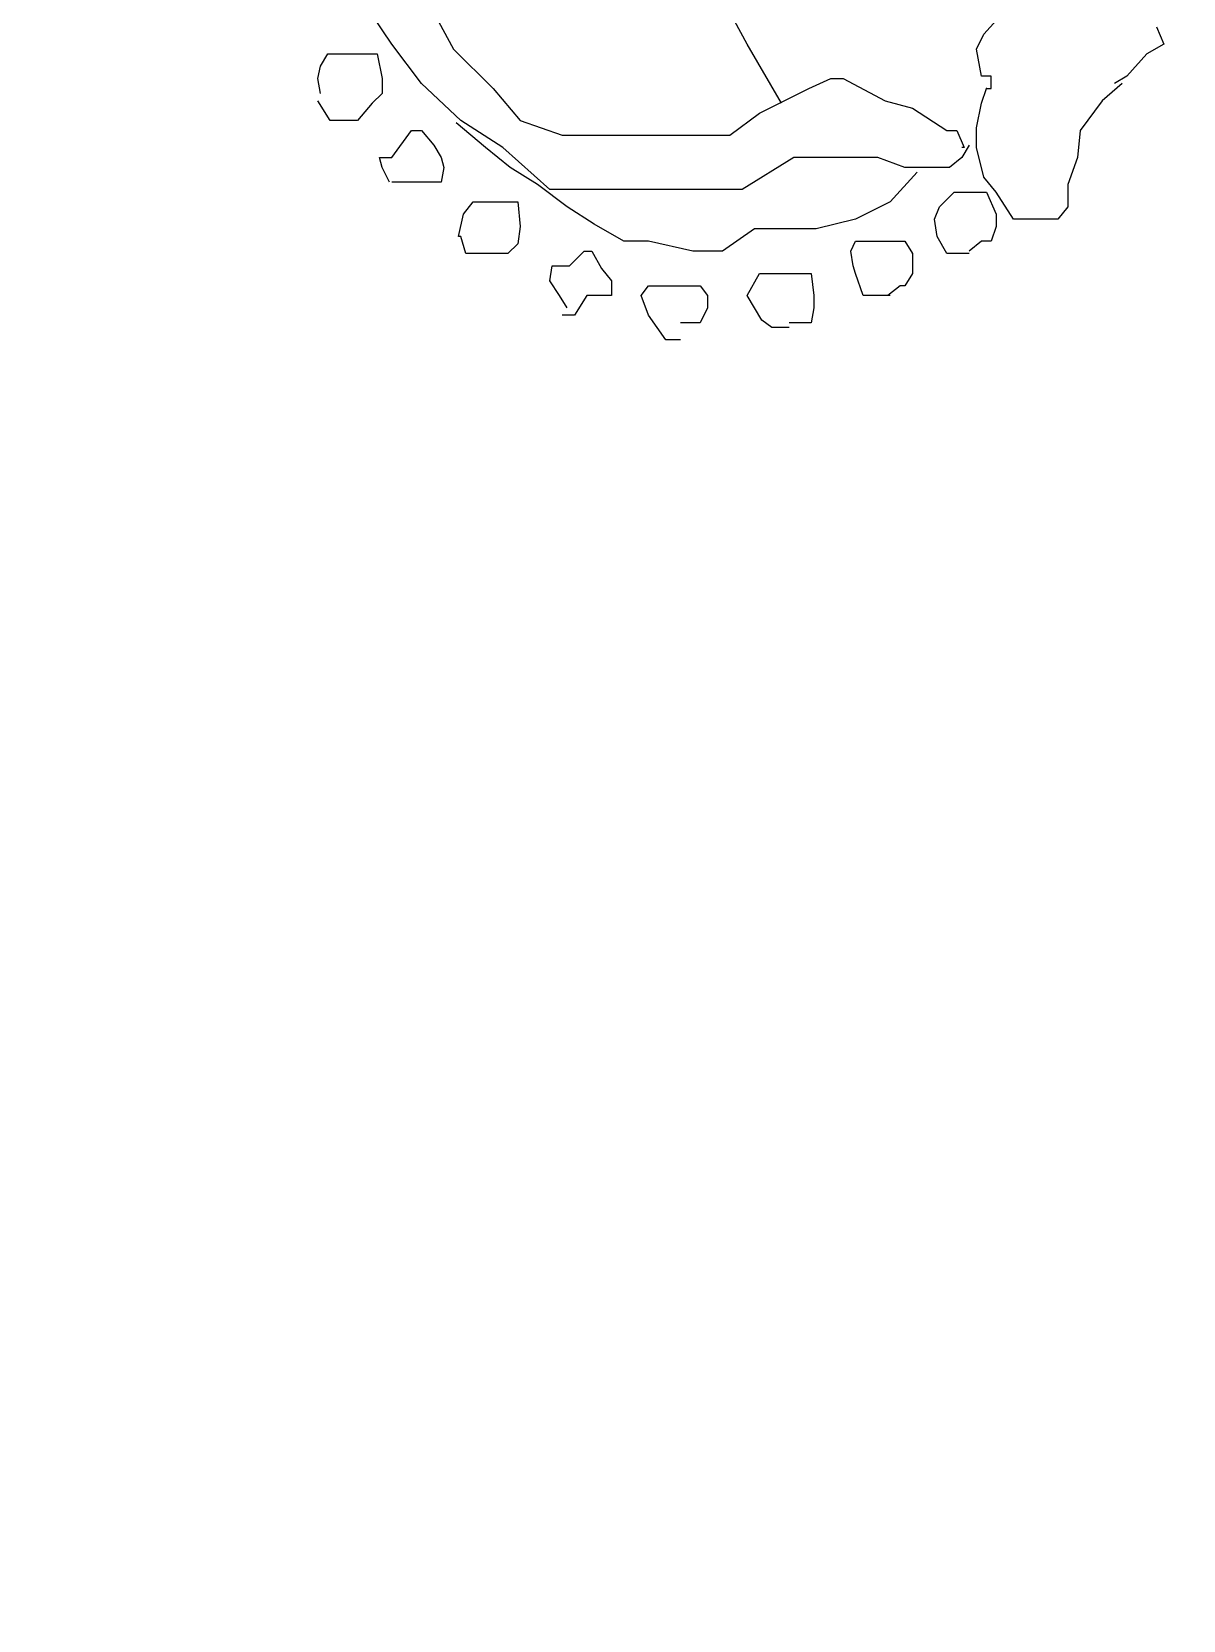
# Model space of a CAD drawing. Extents: x 748454 to 749044, y 4315881 to 4316908.
# Drawn here: x 748477.78 to 748482.45, y 4316730.29 to 4316736.73 of the extents above; entities that cross this region are included whole.
import ezdxf

# ---------------------------------------------------------------- set-up
doc = ezdxf.new("R2010")
doc.units = 0
doc.layers.get('0').update_dxf_attribs({"linetype": 'CONTINUOUS'})

msp = doc.modelspace()

# ---------------------------------------------------------------- linework, layer by layer
at = {"color": 0, "linetype": 'CONTINUOUS'}
for p, q in [((748480.68, 4316736.68), (748480.49, 4316737.03)), ((748480.68, 4316736.68), (748480.49, 4316737.03)), ((748479.24, 4316736.68), (748479.12, 4316736.86)), ((748479.24, 4316736.68), (748479.12, 4316736.86)), ((748479.36, 4316736.9), (748479.49, 4316736.66)), ((748479.36, 4316736.9), (748479.49, 4316736.66)), ((748481.64, 4316736.72), (748481.73, 4316736.82)), ((748481.64, 4316736.72), (748481.73, 4316736.82)), ((748482.34, 4316736.75), (748482.37, 4316736.68)), ((748482.34, 4316736.75), (748482.37, 4316736.68)), ((748479.36, 4316736.52), (748479.24, 4316736.68)), ((748479.36, 4316736.52), (748479.24, 4316736.68)), ((748480.82, 4316736.44), (748480.68, 4316736.68)), ((748480.82, 4316736.44), (748480.68, 4316736.68)), ((748481.61, 4316736.66), (748481.64, 4316736.72)), ((748481.61, 4316736.66), (748481.64, 4316736.72)), ((748482.37, 4316736.68), (748482.3, 4316736.64)), ((748482.37, 4316736.68), (748482.3, 4316736.64)), ((748478.95, 4316736.59), (748478.98, 4316736.64)), ((748478.95, 4316736.59), (748478.98, 4316736.64)), ((748478.98, 4316736.64), (748479.04, 4316736.64)), ((748478.98, 4316736.64), (748479.04, 4316736.64)), ((748479.04, 4316736.64), (748479.08, 4316736.64)), ((748479.04, 4316736.64), (748479.08, 4316736.64)), ((748479.08, 4316736.64), (748479.14, 4316736.64)), ((748479.08, 4316736.64), (748479.14, 4316736.64)), ((748479.14, 4316736.64), (748479.18, 4316736.64)), ((748479.14, 4316736.64), (748479.18, 4316736.64)), ((748479.18, 4316736.64), (748479.2, 4316736.54)), ((748479.18, 4316736.64), (748479.2, 4316736.54)), ((748479.49, 4316736.66), (748479.65, 4316736.5)), ((748479.49, 4316736.66), (748479.65, 4316736.5)), ((748481.63, 4316736.55), (748481.61, 4316736.66)), ((748481.63, 4316736.55), (748481.61, 4316736.66)), ((748482.3, 4316736.64), (748482.22, 4316736.55)), ((748482.3, 4316736.64), (748482.22, 4316736.55)), ((748478.94, 4316736.54), (748478.95, 4316736.59)), ((748478.94, 4316736.54), (748478.95, 4316736.59)), ((748478.95, 4316736.48), (748478.94, 4316736.54)), ((748478.95, 4316736.48), (748478.94, 4316736.54)), ((748479.2, 4316736.54), (748479.2, 4316736.48)), ((748479.2, 4316736.54), (748479.2, 4316736.48)), ((748480.93, 4316736.5), (748481.02, 4316736.54)), ((748480.93, 4316736.5), (748481.02, 4316736.54)), ((748481.02, 4316736.54), (748481.07, 4316736.54)), ((748481.02, 4316736.54), (748481.07, 4316736.54)), ((748481.07, 4316736.54), (748481.24, 4316736.45)), ((748481.07, 4316736.54), (748481.24, 4316736.45)), ((748481.67, 4316736.55), (748481.63, 4316736.55)), ((748481.67, 4316736.55), (748481.63, 4316736.55)), ((748481.67, 4316736.5), (748481.67, 4316736.55)), ((748481.67, 4316736.5), (748481.67, 4316736.55)), ((748482.22, 4316736.55), (748482.17, 4316736.52)), ((748482.22, 4316736.55), (748482.17, 4316736.52)), ((748479.2, 4316736.48), (748479.16, 4316736.44)), ((748479.2, 4316736.48), (748479.16, 4316736.44)), ((748479.52, 4316736.37), (748479.36, 4316736.52)), ((748479.52, 4316736.37), (748479.36, 4316736.52)), ((748479.65, 4316736.5), (748479.76, 4316736.37)), ((748479.65, 4316736.5), (748479.76, 4316736.37)), ((748480.83, 4316736.45), (748480.93, 4316736.5)), ((748480.83, 4316736.45), (748480.93, 4316736.5)), ((748481.63, 4316736.44), (748481.65, 4316736.5)), ((748481.63, 4316736.44), (748481.65, 4316736.5)), ((748481.65, 4316736.5), (748481.67, 4316736.5)), ((748481.65, 4316736.5), (748481.67, 4316736.5)), ((748482.2, 4316736.52), (748482.12, 4316736.45)), ((748482.2, 4316736.52), (748482.12, 4316736.45)), ((748478.99, 4316736.37), (748478.94, 4316736.45)), ((748478.99, 4316736.37), (748478.94, 4316736.45)), ((748479.16, 4316736.44), (748479.1, 4316736.37)), ((748479.16, 4316736.44), (748479.1, 4316736.37)), ((748480.73, 4316736.4), (748480.83, 4316736.45)), ((748480.73, 4316736.4), (748480.83, 4316736.45)), ((748481.24, 4316736.45), (748481.35, 4316736.42)), ((748481.24, 4316736.45), (748481.35, 4316736.42)), ((748481.35, 4316736.42), (748481.49, 4316736.33)), ((748481.35, 4316736.42), (748481.49, 4316736.33)), ((748481.61, 4316736.34), (748481.63, 4316736.44)), ((748481.61, 4316736.34), (748481.63, 4316736.44)), ((748482.12, 4316736.45), (748482.03, 4316736.33)), ((748482.12, 4316736.45), (748482.03, 4316736.33)), ((748479.06, 4316736.37), (748478.99, 4316736.37)), ((748479.06, 4316736.37), (748478.99, 4316736.37)), ((748479.1, 4316736.37), (748479.06, 4316736.37)), ((748479.1, 4316736.37), (748479.06, 4316736.37)), ((748479.62, 4316736.26), (748479.5, 4316736.36)), ((748479.62, 4316736.26), (748479.5, 4316736.36)), ((748479.69, 4316736.26), (748479.52, 4316736.37)), ((748479.69, 4316736.26), (748479.52, 4316736.37)), ((748479.76, 4316736.37), (748479.93, 4316736.31)), ((748479.76, 4316736.37), (748479.93, 4316736.31)), ((748480.61, 4316736.31), (748480.73, 4316736.4)), ((748480.61, 4316736.31), (748480.73, 4316736.4)), ((748479.24, 4316736.22), (748479.32, 4316736.33)), ((748479.24, 4316736.22), (748479.32, 4316736.33)), ((748479.32, 4316736.33), (748479.36, 4316736.33)), ((748479.32, 4316736.33), (748479.36, 4316736.33)), ((748479.36, 4316736.33), (748479.41, 4316736.27)), ((748479.36, 4316736.33), (748479.41, 4316736.27)), ((748479.93, 4316736.31), (748480.12, 4316736.31)), ((748479.93, 4316736.31), (748480.12, 4316736.31)), ((748480.12, 4316736.31), (748480.32, 4316736.31)), ((748480.12, 4316736.31), (748480.32, 4316736.31)), ((748480.32, 4316736.31), (748480.46, 4316736.31)), ((748480.32, 4316736.31), (748480.46, 4316736.31)), ((748480.46, 4316736.31), (748480.61, 4316736.31)), ((748480.46, 4316736.31), (748480.61, 4316736.31)), ((748481.49, 4316736.33), (748481.53, 4316736.33)), ((748481.49, 4316736.33), (748481.53, 4316736.33)), ((748481.53, 4316736.33), (748481.56, 4316736.26)), ((748481.53, 4316736.33), (748481.56, 4316736.26)), ((748481.61, 4316736.26), (748481.61, 4316736.34)), ((748481.61, 4316736.26), (748481.61, 4316736.34)), ((748482.03, 4316736.33), (748482.02, 4316736.22)), ((748482.03, 4316736.33), (748482.02, 4316736.22)), ((748479.2, 4316736.18), (748479.19, 4316736.22)), ((748479.19, 4316736.22), (748479.21, 4316736.22)), ((748479.2, 4316736.18), (748479.19, 4316736.22)), ((748479.19, 4316736.22), (748479.21, 4316736.22)), ((748479.21, 4316736.22), (748479.24, 4316736.22)), ((748479.21, 4316736.22), (748479.24, 4316736.22)), ((748479.41, 4316736.27), (748479.44, 4316736.22)), ((748479.41, 4316736.27), (748479.44, 4316736.22)), ((748479.44, 4316736.22), (748479.45, 4316736.18)), ((748479.44, 4316736.22), (748479.45, 4316736.18)), ((748479.72, 4316736.18), (748479.62, 4316736.26)), ((748479.72, 4316736.18), (748479.62, 4316736.26)), ((748479.88, 4316736.09), (748479.69, 4316736.26)), ((748479.88, 4316736.09), (748479.69, 4316736.26)), ((748480.87, 4316736.22), (748480.66, 4316736.09)), ((748480.87, 4316736.22), (748480.66, 4316736.09)), ((748481.03, 4316736.22), (748480.87, 4316736.22)), ((748481.03, 4316736.22), (748480.87, 4316736.22)), ((748481.1, 4316736.22), (748481.03, 4316736.22)), ((748481.1, 4316736.22), (748481.03, 4316736.22)), ((748481.21, 4316736.22), (748481.1, 4316736.22)), ((748481.21, 4316736.22), (748481.1, 4316736.22)), ((748481.32, 4316736.18), (748481.21, 4316736.22)), ((748481.32, 4316736.18), (748481.21, 4316736.22)), ((748481.55, 4316736.22), (748481.5, 4316736.18)), ((748481.55, 4316736.22), (748481.5, 4316736.18)), ((748481.58, 4316736.27), (748481.55, 4316736.22)), ((748481.58, 4316736.27), (748481.55, 4316736.22)), ((748481.56, 4316736.26), (748481.55, 4316736.26)), ((748481.56, 4316736.26), (748481.55, 4316736.26)), ((748481.64, 4316736.14), (748481.61, 4316736.26)), ((748481.64, 4316736.14), (748481.61, 4316736.26)), ((748482.02, 4316736.22), (748481.98, 4316736.11)), ((748482.02, 4316736.22), (748481.98, 4316736.11)), ((748479.23, 4316736.12), (748479.2, 4316736.18)), ((748479.23, 4316736.12), (748479.2, 4316736.18)), ((748479.45, 4316736.18), (748479.44, 4316736.12)), ((748479.45, 4316736.18), (748479.44, 4316736.12)), ((748479.83, 4316736.11), (748479.72, 4316736.18)), ((748479.83, 4316736.11), (748479.72, 4316736.18)), ((748481.37, 4316736.16), (748481.26, 4316736.04)), ((748481.37, 4316736.16), (748481.26, 4316736.04)), ((748481.42, 4316736.18), (748481.32, 4316736.18)), ((748481.42, 4316736.18), (748481.32, 4316736.18)), ((748481.5, 4316736.18), (748481.42, 4316736.18)), ((748481.5, 4316736.18), (748481.42, 4316736.18)), ((748479.28, 4316736.12), (748479.24, 4316736.12)), ((748479.28, 4316736.12), (748479.24, 4316736.12)), ((748479.32, 4316736.12), (748479.28, 4316736.12)), ((748479.32, 4316736.12), (748479.28, 4316736.12)), ((748479.39, 4316736.12), (748479.32, 4316736.12)), ((748479.39, 4316736.12), (748479.32, 4316736.12)), ((748479.44, 4316736.12), (748479.39, 4316736.12)), ((748479.44, 4316736.12), (748479.39, 4316736.12)), ((748479.95, 4316736.02), (748479.83, 4316736.11)), ((748479.95, 4316736.02), (748479.83, 4316736.11)), ((748480.03, 4316736.09), (748479.88, 4316736.09)), ((748480.03, 4316736.09), (748479.88, 4316736.09)), ((748480.26, 4316736.09), (748480.03, 4316736.09)), ((748480.26, 4316736.09), (748480.03, 4316736.09)), ((748480.46, 4316736.09), (748480.26, 4316736.09)), ((748480.46, 4316736.09), (748480.26, 4316736.09)), ((748480.66, 4316736.09), (748480.46, 4316736.09)), ((748480.66, 4316736.09), (748480.46, 4316736.09)), ((748481.69, 4316736.08), (748481.64, 4316736.14)), ((748481.69, 4316736.08), (748481.64, 4316736.14)), ((748481.98, 4316736.11), (748481.98, 4316736.02)), ((748481.98, 4316736.11), (748481.98, 4316736.02)), ((748479.53, 4316735.99), (748479.57, 4316736.04)), ((748479.53, 4316735.99), (748479.57, 4316736.04)), ((748479.57, 4316736.04), (748479.62, 4316736.04)), ((748479.57, 4316736.04), (748479.62, 4316736.04)), ((748479.62, 4316736.04), (748479.67, 4316736.04)), ((748479.62, 4316736.04), (748479.67, 4316736.04)), ((748479.67, 4316736.04), (748479.71, 4316736.04)), ((748479.67, 4316736.04), (748479.71, 4316736.04)), ((748479.71, 4316736.04), (748479.75, 4316736.04)), ((748479.71, 4316736.04), (748479.75, 4316736.04)), ((748479.75, 4316736.04), (748479.76, 4316735.94)), ((748479.75, 4316736.04), (748479.76, 4316735.94)), ((748481.26, 4316736.04), (748481.12, 4316735.97)), ((748481.26, 4316736.04), (748481.12, 4316735.97)), ((748481.46, 4316736.02), (748481.52, 4316736.08)), ((748481.46, 4316736.02), (748481.52, 4316736.08)), ((748481.52, 4316736.08), (748481.58, 4316736.08)), ((748481.52, 4316736.08), (748481.58, 4316736.08)), ((748481.58, 4316736.08), (748481.65, 4316736.08)), ((748481.58, 4316736.08), (748481.65, 4316736.08)), ((748481.65, 4316736.08), (748481.69, 4316735.99)), ((748481.65, 4316736.08), (748481.69, 4316735.99)), ((748481.76, 4316735.97), (748481.69, 4316736.08)), ((748481.76, 4316735.97), (748481.69, 4316736.08)), ((748479.51, 4316735.9), (748479.53, 4316735.99)), ((748479.51, 4316735.9), (748479.53, 4316735.99)), ((748480.06, 4316735.95), (748479.95, 4316736.02)), ((748480.06, 4316735.95), (748479.95, 4316736.02)), ((748481.12, 4316735.97), (748480.96, 4316735.93)), ((748481.12, 4316735.97), (748480.96, 4316735.93)), ((748481.44, 4316735.97), (748481.46, 4316736.02)), ((748481.44, 4316735.97), (748481.46, 4316736.02)), ((748481.45, 4316735.9), (748481.44, 4316735.97)), ((748481.45, 4316735.9), (748481.44, 4316735.97)), ((748481.69, 4316735.99), (748481.69, 4316735.94)), ((748481.69, 4316735.99), (748481.69, 4316735.94)), ((748481.83, 4316735.97), (748481.76, 4316735.97)), ((748481.83, 4316735.97), (748481.76, 4316735.97)), ((748481.89, 4316735.97), (748481.83, 4316735.97)), ((748481.89, 4316735.97), (748481.83, 4316735.97)), ((748481.94, 4316735.97), (748481.89, 4316735.97)), ((748481.94, 4316735.97), (748481.89, 4316735.97)), ((748481.98, 4316736.02), (748481.94, 4316735.97)), ((748481.98, 4316736.02), (748481.94, 4316735.97)), ((748479.52, 4316735.9), (748479.51, 4316735.9)), ((748479.52, 4316735.9), (748479.51, 4316735.9)), ((748479.54, 4316735.83), (748479.52, 4316735.9)), ((748479.54, 4316735.83), (748479.52, 4316735.9)), ((748479.76, 4316735.94), (748479.75, 4316735.87)), ((748479.76, 4316735.94), (748479.75, 4316735.87)), ((748480.18, 4316735.88), (748480.06, 4316735.95)), ((748480.18, 4316735.88), (748480.06, 4316735.95)), ((748480.71, 4316735.93), (748480.58, 4316735.84)), ((748480.71, 4316735.93), (748480.58, 4316735.84)), ((748480.84, 4316735.93), (748480.71, 4316735.93)), ((748480.84, 4316735.93), (748480.71, 4316735.93)), ((748480.96, 4316735.93), (748480.84, 4316735.93)), ((748480.96, 4316735.93), (748480.84, 4316735.93)), ((748481.49, 4316735.83), (748481.45, 4316735.9)), ((748481.49, 4316735.83), (748481.45, 4316735.9)), ((748481.69, 4316735.94), (748481.67, 4316735.88)), ((748481.69, 4316735.94), (748481.67, 4316735.88)), ((748479.59, 4316735.83), (748479.54, 4316735.83)), ((748479.59, 4316735.83), (748479.54, 4316735.83)), ((748479.65, 4316735.83), (748479.59, 4316735.83)), ((748479.65, 4316735.83), (748479.59, 4316735.83)), ((748479.71, 4316735.83), (748479.65, 4316735.83)), ((748479.71, 4316735.83), (748479.65, 4316735.83)), ((748479.75, 4316735.87), (748479.71, 4316735.83)), ((748479.75, 4316735.87), (748479.71, 4316735.83)), ((748479.96, 4316735.78), (748480.02, 4316735.84)), ((748479.96, 4316735.78), (748480.02, 4316735.84)), ((748480.02, 4316735.84), (748480.05, 4316735.84)), ((748480.02, 4316735.84), (748480.05, 4316735.84)), ((748480.05, 4316735.84), (748480.09, 4316735.77)), ((748480.05, 4316735.84), (748480.09, 4316735.77)), ((748480.28, 4316735.88), (748480.18, 4316735.88)), ((748480.28, 4316735.88), (748480.18, 4316735.88)), ((748480.46, 4316735.84), (748480.28, 4316735.88)), ((748480.46, 4316735.84), (748480.28, 4316735.88)), ((748480.58, 4316735.84), (748480.46, 4316735.84)), ((748480.58, 4316735.84), (748480.46, 4316735.84)), ((748481.1, 4316735.84), (748481.12, 4316735.88)), ((748481.1, 4316735.84), (748481.12, 4316735.88)), ((748481.11, 4316735.78), (748481.1, 4316735.84)), ((748481.11, 4316735.78), (748481.1, 4316735.84)), ((748481.12, 4316735.88), (748481.17, 4316735.88)), ((748481.12, 4316735.88), (748481.17, 4316735.88)), ((748481.17, 4316735.88), (748481.22, 4316735.88)), ((748481.17, 4316735.88), (748481.22, 4316735.88)), ((748481.22, 4316735.88), (748481.26, 4316735.88)), ((748481.22, 4316735.88), (748481.26, 4316735.88)), ((748481.26, 4316735.88), (748481.32, 4316735.88)), ((748481.26, 4316735.88), (748481.32, 4316735.88)), ((748481.32, 4316735.88), (748481.35, 4316735.83)), ((748481.32, 4316735.88), (748481.35, 4316735.83)), ((748481.35, 4316735.83), (748481.35, 4316735.75)), ((748481.35, 4316735.83), (748481.35, 4316735.75)), ((748481.53, 4316735.83), (748481.49, 4316735.83)), ((748481.53, 4316735.83), (748481.49, 4316735.83)), ((748481.58, 4316735.83), (748481.53, 4316735.83)), ((748481.58, 4316735.83), (748481.53, 4316735.83)), ((748481.63, 4316735.88), (748481.58, 4316735.84)), ((748481.63, 4316735.88), (748481.58, 4316735.84)), ((748481.67, 4316735.88), (748481.63, 4316735.88)), ((748481.67, 4316735.88), (748481.63, 4316735.88)), ((748479.88, 4316735.72), (748479.89, 4316735.78)), ((748479.88, 4316735.72), (748479.89, 4316735.78)), ((748479.89, 4316735.78), (748479.96, 4316735.78)), ((748479.89, 4316735.78), (748479.96, 4316735.78)), ((748480.09, 4316735.77), (748480.13, 4316735.72)), ((748480.09, 4316735.77), (748480.13, 4316735.72)), ((748481.12, 4316735.75), (748481.11, 4316735.78)), ((748481.12, 4316735.75), (748481.11, 4316735.78)), ((748479.92, 4316735.66), (748479.88, 4316735.72)), ((748479.92, 4316735.66), (748479.88, 4316735.72)), ((748480.13, 4316735.72), (748480.13, 4316735.66)), ((748480.13, 4316735.72), (748480.13, 4316735.66)), ((748480.25, 4316735.66), (748480.28, 4316735.7)), ((748480.25, 4316735.66), (748480.28, 4316735.7)), ((748480.28, 4316735.7), (748480.32, 4316735.7)), ((748480.28, 4316735.7), (748480.32, 4316735.7)), ((748480.32, 4316735.7), (748480.37, 4316735.7)), ((748480.32, 4316735.7), (748480.37, 4316735.7)), ((748480.37, 4316735.7), (748480.42, 4316735.7)), ((748480.37, 4316735.7), (748480.42, 4316735.7)), ((748480.42, 4316735.7), (748480.46, 4316735.7)), ((748480.42, 4316735.7), (748480.46, 4316735.7)), ((748480.46, 4316735.7), (748480.49, 4316735.7)), ((748480.46, 4316735.7), (748480.49, 4316735.7)), ((748480.49, 4316735.7), (748480.52, 4316735.66)), ((748480.49, 4316735.7), (748480.52, 4316735.66)), ((748480.68, 4316735.66), (748480.73, 4316735.75)), ((748480.68, 4316735.66), (748480.73, 4316735.75)), ((748480.73, 4316735.75), (748480.78, 4316735.75)), ((748480.73, 4316735.75), (748480.78, 4316735.75)), ((748480.78, 4316735.75), (748480.86, 4316735.75)), ((748480.78, 4316735.75), (748480.86, 4316735.75)), ((748480.86, 4316735.75), (748480.9, 4316735.75)), ((748480.86, 4316735.75), (748480.9, 4316735.75)), ((748480.9, 4316735.75), (748480.94, 4316735.75)), ((748480.9, 4316735.75), (748480.94, 4316735.75)), ((748480.94, 4316735.75), (748480.95, 4316735.66)), ((748480.94, 4316735.75), (748480.95, 4316735.66)), ((748481.15, 4316735.66), (748481.12, 4316735.75)), ((748481.15, 4316735.66), (748481.12, 4316735.75)), ((748481.3, 4316735.7), (748481.25, 4316735.66)), ((748481.3, 4316735.7), (748481.25, 4316735.66)), ((748481.32, 4316735.7), (748481.3, 4316735.7)), ((748481.32, 4316735.7), (748481.3, 4316735.7)), ((748481.35, 4316735.75), (748481.32, 4316735.7)), ((748481.35, 4316735.75), (748481.32, 4316735.7)), ((748479.95, 4316735.61), (748479.92, 4316735.66)), ((748479.95, 4316735.61), (748479.92, 4316735.66)), ((748480.03, 4316735.66), (748479.98, 4316735.58)), ((748480.03, 4316735.66), (748479.98, 4316735.58)), ((748480.08, 4316735.66), (748480.03, 4316735.66)), ((748480.08, 4316735.66), (748480.03, 4316735.66)), ((748480.13, 4316735.66), (748480.08, 4316735.66)), ((748480.13, 4316735.66), (748480.08, 4316735.66)), ((748480.28, 4316735.58), (748480.25, 4316735.66)), ((748480.28, 4316735.58), (748480.25, 4316735.66)), ((748480.52, 4316735.66), (748480.52, 4316735.61)), ((748480.52, 4316735.66), (748480.52, 4316735.61)), ((748480.71, 4316735.61), (748480.68, 4316735.66)), ((748480.71, 4316735.61), (748480.68, 4316735.66)), ((748480.95, 4316735.66), (748480.95, 4316735.61)), ((748480.95, 4316735.66), (748480.95, 4316735.61)), ((748481.19, 4316735.66), (748481.15, 4316735.66)), ((748481.19, 4316735.66), (748481.15, 4316735.66)), ((748481.26, 4316735.66), (748481.19, 4316735.66)), ((748481.26, 4316735.66), (748481.19, 4316735.66)), ((748479.98, 4316735.58), (748479.93, 4316735.58)), ((748479.98, 4316735.58), (748479.93, 4316735.58)), ((748480.35, 4316735.48), (748480.28, 4316735.58)), ((748480.35, 4316735.48), (748480.28, 4316735.58)), ((748480.52, 4316735.61), (748480.49, 4316735.55)), ((748480.52, 4316735.61), (748480.49, 4316735.55)), ((748480.74, 4316735.56), (748480.71, 4316735.61)), ((748480.74, 4316735.56), (748480.71, 4316735.61)), ((748480.95, 4316735.61), (748480.94, 4316735.55)), ((748480.95, 4316735.61), (748480.94, 4316735.55)), ((748480.46, 4316735.55), (748480.41, 4316735.55)), ((748480.46, 4316735.55), (748480.41, 4316735.55)), ((748480.49, 4316735.55), (748480.46, 4316735.55)), ((748480.49, 4316735.55), (748480.46, 4316735.55)), ((748480.78, 4316735.53), (748480.74, 4316735.56)), ((748480.78, 4316735.53), (748480.74, 4316735.56)), ((748480.85, 4316735.53), (748480.78, 4316735.53)), ((748480.85, 4316735.53), (748480.78, 4316735.53)), ((748480.9, 4316735.55), (748480.85, 4316735.55)), ((748480.9, 4316735.55), (748480.85, 4316735.55)), ((748480.94, 4316735.55), (748480.9, 4316735.55)), ((748480.94, 4316735.55), (748480.9, 4316735.55)), ((748480.41, 4316735.48), (748480.35, 4316735.48)), ((748480.41, 4316735.48), (748480.35, 4316735.48))]:
    msp.add_line(p, q, dxfattribs=at)
for p in [(748481.65, 4316736.5), (748481.65, 4316736.5), (748481.35, 4316735.83), (748481.35, 4316735.83), (748479.88, 4316735.72), (748479.88, 4316735.72)]:
    msp.add_point(p, dxfattribs=at)

# ---------------------------------------------------------------- meshes
mesh = msp.add_polyface(dxfattribs=at)
corners = [(748454.5, 4315881), (748454.5, 4315881), (748454.5, 4316071.9618), (748762.5, 4315881), (748454.5, 4316246.4935), (749044, 4315881), (748454.5, 4316907.5), (749044, 4316542.0065), (749044, 4316907.5)]
mesh.append_faces([[corners[k] for k in face] for face in [(0, 1, 3, 2), (2, 3, 5, 4), (4, 5, 7, 6), (6, 7, 8, 8)]], dxfattribs={"vtx0": -1, "vtx2": -1, "color": 0})
mesh = msp.add_polyface(dxfattribs=at)
corners = [(748464.5, 4316721), (748464.5, 4316721), (748464.5, 4316895.2713), (748745.58, 4316721), (748464.5, 4316901.5), (748745.58, 4316727.2287), (748745.58, 4316901.5)]
mesh.append_faces([[corners[k] for k in face] for face in [(0, 1, 3, 2), (2, 3, 5, 4), (4, 5, 6, 6)]], dxfattribs={"vtx0": -1, "vtx2": -1, "color": 0})

doc.saveas('drawing.dxf')
